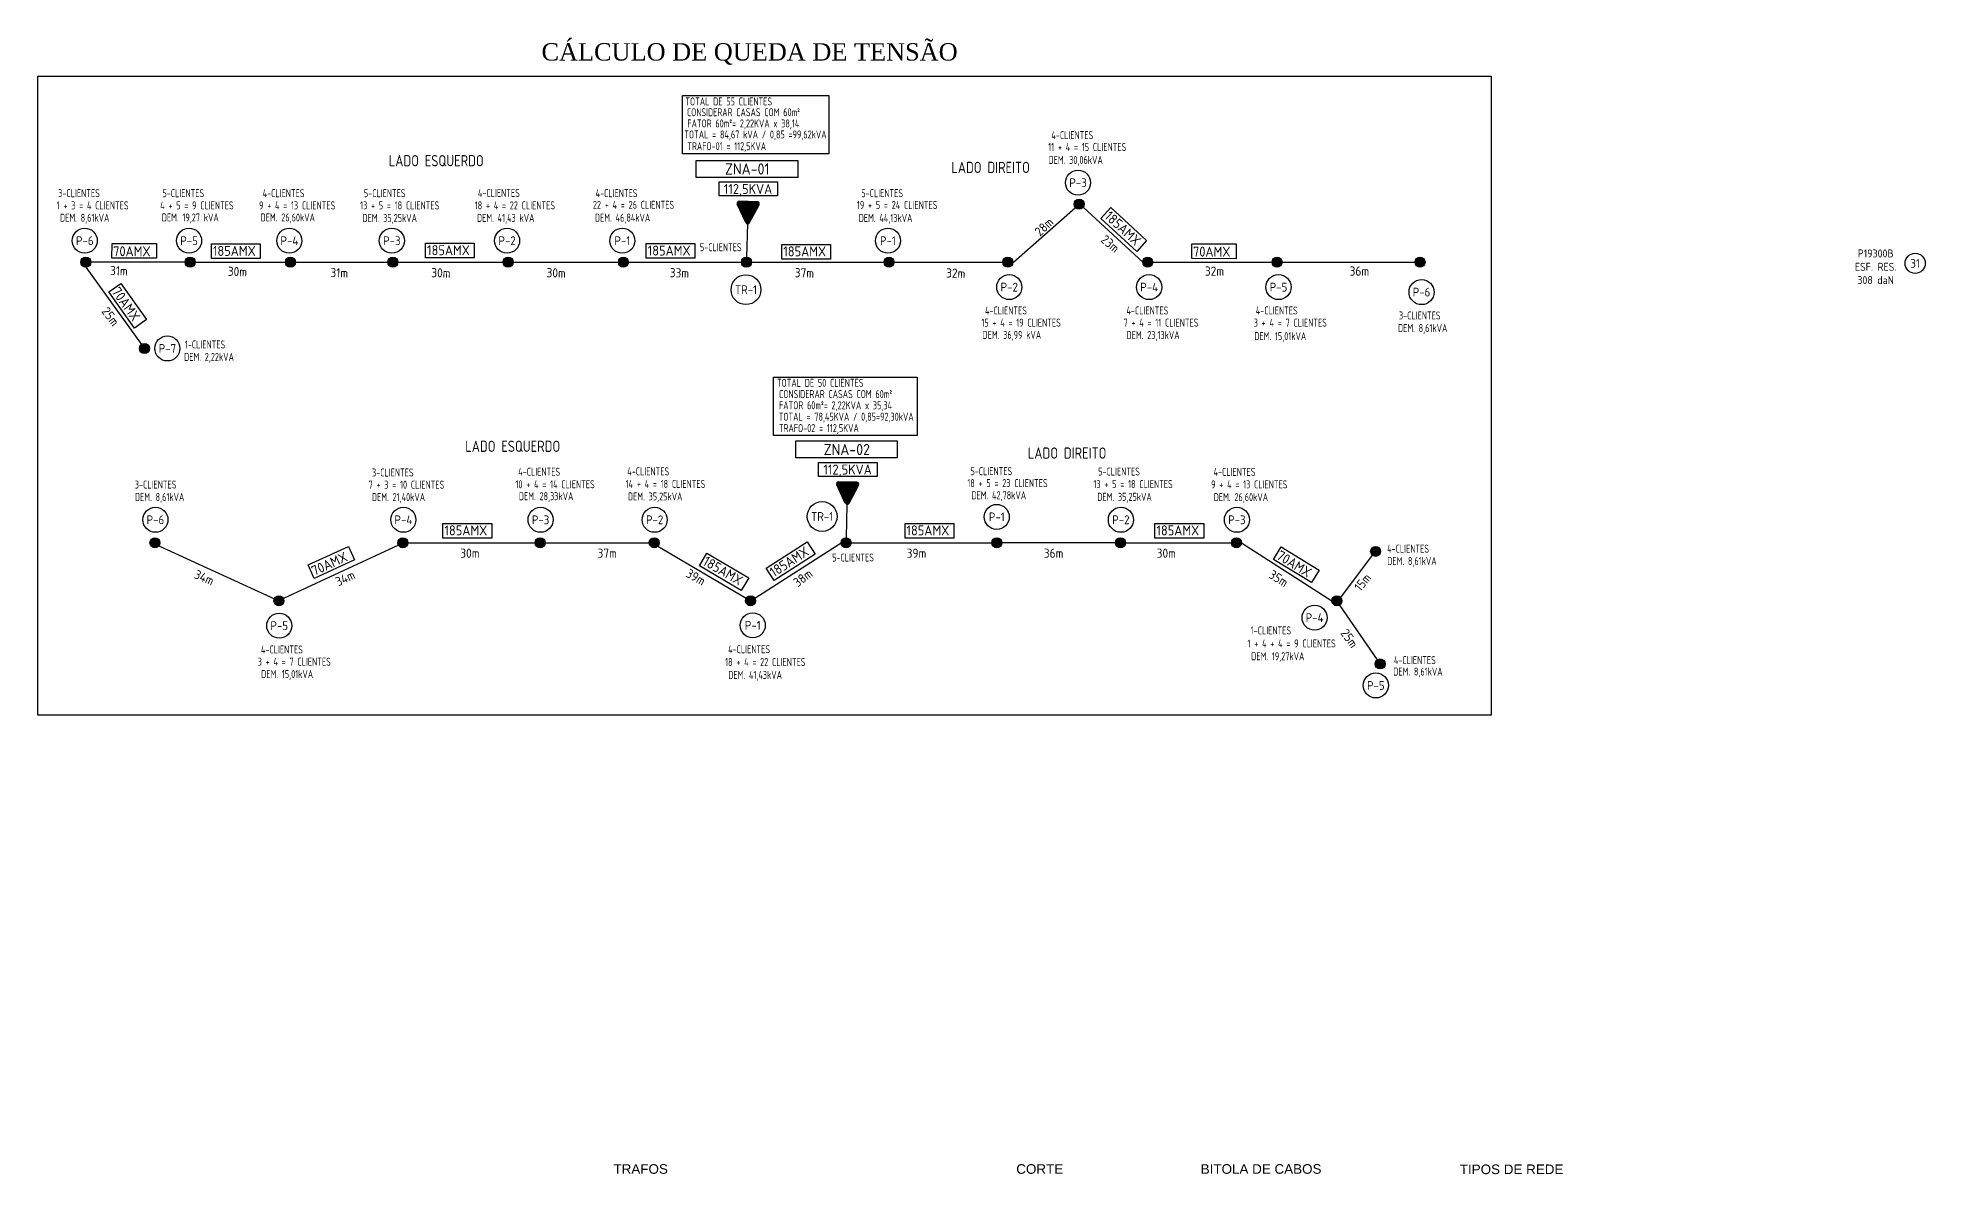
# Model space of a CAD drawing. Header units: millimetres. Extents: x 914 to 1954, y 1483 to 3495.
# Drawn here: x 914.1 to 1385.8, y 2029.9 to 2313.9 of the extents above; entities that cross this region are included whole.
import ezdxf
from ezdxf.enums import TextEntityAlignment as Align

# ---------------------------------------------------------------- set-up
doc = ezdxf.new("R2010")
doc.units = ezdxf.units.MM
doc.linetypes.add('DASHEDX2', pattern=[38.1, 25.4, -12.7])
for name, color, linetype in [('BTEXIST', 6, 'Continuous'), ('COTAS', 1, 'Continuous'), ('EQEXISTTXT', 2, 'Continuous'), ('FRONTEIRA', 7, 'Continuous'), ('HACHURA', 1, 'Continuous'), ('POSTE_EXISTENTE', 2, 'Continuous'), ('TOPOGRAFIA', 2, 'Continuous')]:
    doc.layers.add(name, color=color, linetype=linetype)
doc.styles.add('isocop', font='isocp.shx')
doc.styles.add('ROMANTIC', font='romantic.ttf', dxfattribs={"height": 3})
doc.styles.get("Standard").update_dxf_attribs({"font": 'arial.ttf'})

# ---------------------------------------------------------------- blocks, each defined once
blk = doc.blocks.new('A$C3E027413')
at = {"layer": 'EQEXISTTXT', "color": 3, "linetype": 'Continuous'}
for p, q in [((0, 6.03), (0, 0.62)), ((6.33, 3.88), (0.92, 6.59)), ((6.33, 2.74), (0.91, 0.05)), ((6.68, 3.23), (16.72, 3.23))]:
    blk.add_line(p, q, dxfattribs=at)
for centre, start, end in [((0.63, 6.03), 63.3007, 179.8657), ((0.63, 0.62), 179.8657, 296.4308), ((6.05, 3.31), 296.4308, 63.3007)]:
    blk.add_arc(centre, 0.633, start, end, dxfattribs=at)

msp = doc.modelspace()

# ---------------------------------------------------------------- hatches: boundary and pattern name
for points in [[(1089.41, 2273.04, 0.556002), (1088.92, 2272.29), (1091.06, 2267.72, 0.618684), (1092, 2267.7), (1094.37, 2272.15, 0.558457), (1093.92, 2272.93)], [(1114.3, 2202.93, 0.556002), (1113.81, 2202.17), (1115.94, 2197.61, 0.618684), (1116.89, 2197.58), (1119.26, 2202.04, 0.558457), (1118.8, 2202.82)]]:
    msp.add_hatch(color=3).paths.add_polyline_path(points)
at = {"layer": 'POSTE_EXISTENTE'}
for points in [[(1174.41, 2273.56, 1), (1174.32, 2271.06, 1)], [(926.11, 2256.56, 1), (926.2, 2259.06, 1)], [(952.17, 2256.56, 1), (952.26, 2259.06, 1)], [(977.22, 2256.56, 1), (977.31, 2259.06, 1)], [(1002.84, 2256.56, 1), (1002.93, 2259.06, 1)], [(1031.64, 2256.56, 1), (1031.73, 2259.06, 1)], [(1060.43, 2256.56, 1), (1060.52, 2259.06, 1)], [(1091.21, 2256.56, 1), (1091.3, 2259.06, 1)], [(1126.81, 2256.56, 1), (1126.9, 2259.06, 1)], [(1156.49, 2256.56, 1), (1156.58, 2259.06, 1)], [(1191.45, 2256.56, 1), (1191.54, 2259.06, 1)], [(1223.77, 2256.56, 1), (1223.86, 2259.06, 1)], [(1259.5, 2256.56, 1), (1259.59, 2259.06, 1)], [(940.76, 2234.99, 1), (940.84, 2237.49, 1)], [(943.39, 2188.94, -1), (943.47, 2186.44, -1)], [(1005.43, 2188.94, 1), (1005.35, 2186.44, 1)], [(1039.72, 2188.94, 1), (1039.63, 2186.44, 1)], [(1068.23, 2188.94, 1), (1068.14, 2186.44, 1)], [(1116.15, 2188.94, 1), (1116.07, 2186.45, 1)], [(1153.83, 2188.94, 1), (1153.75, 2186.45, 1)], [(1184.73, 2188.94, 1), (1184.64, 2186.45, 1)], [(1213.72, 2188.94, 1), (1213.63, 2186.44, 1)], [(1248.4, 2184.29, 1), (1248.49, 2186.79, 1)], [(973.91, 2174.34, 1), (974.91, 2172.05, 1)], [(1092.3, 2174.44, 1), (1092.21, 2171.94, 1)], [(1238.74, 2171.94, 1), (1238.82, 2174.44, 1)], [(1249.54, 2156.15, 1), (1249.63, 2158.65, 1)]]:
    msp.add_hatch(color=256, dxfattribs=at).paths.add_polyline_path(points)

# ---------------------------------------------------------------- linework, layer by layer
at = {"layer": 'BTEXIST', "linetype": 'DASHEDX2', "ltscale": 5}
for p, q in [((1157.92, 2257.81), (1173.42, 2271.48)), ((1175.35, 2271.54), (1190.24, 2257.81)), ((926.16, 2256.56), (940.07, 2237.26)), ((950.97, 2257.81), (927.41, 2257.81)), ((953.47, 2257.81), (976.02, 2257.81)), ((978.52, 2257.81), (1030.43, 2257.81)), ((1032.93, 2257.81), (1059.22, 2257.81)), ((1061.72, 2257.81), (1090, 2257.81)), ((1092.5, 2257.81), (1125.61, 2257.81)), ((1128.11, 2257.81), (1155.29, 2257.81)), ((1192.74, 2257.81), (1222.56, 2257.81)), ((1225.06, 2257.81), (1258.3, 2257.81)), ((944.42, 2186.93), (973.27, 2173.71)), ((1004.27, 2187.13), (975.54, 2173.72)), ((1006.64, 2187.69), (1038.43, 2187.69)), ((1040.93, 2187.69), (1066.93, 2187.69)), ((1069.08, 2186.83), (1091.18, 2173.83)), ((1093.31, 2173.87), (1114.86, 2187.69)), ((1117.36, 2187.69), (1152.54, 2187.69)), ((1183.44, 2187.69), (1155.04, 2187.69)), ((1185.94, 2187.7), (1212.42, 2187.69)), ((1214.92, 2187.69), (1237.53, 2173.19)), ((1239.73, 2174), (1247.7, 2184.55)), ((1239.4, 2172.11), (1248.84, 2158.4))]:
    msp.add_line(p, q, dxfattribs=at)
at = {"layer": 'COTAS'}
for points in [[(1104.05, 2279.01), (1078.67, 2279.01), (1078.67, 2283.24), (1104.05, 2283.24)], [(1084.38, 2277.9), (1099.02, 2277.9), (1099.02, 2274.39), (1084.38, 2274.39)], [(1128.93, 2208.9), (1103.55, 2208.9), (1103.55, 2213.13), (1128.93, 2213.13)], [(1109.27, 2207.79), (1123.9, 2207.79), (1123.9, 2204.28), (1109.27, 2204.28)]]:
    msp.add_lwpolyline(points, close=True, dxfattribs=at)
for centre, radius in [((1174.09, 2277.68), 3.13), ((925.89, 2263.18), 3.13), ((951.95, 2263.18), 3.13), ((977, 2263.18), 3.13), ((1002.62, 2263.18), 3.13), ((1031.41, 2263.18), 3.13), ((1060.21, 2263.18), 3.13), ((1126.59, 2263.18), 3.13), ((1383.27, 2257.52), 2.52), ((1091.11, 2250.94), 3.73), ((1156.9, 2251.58), 3.13), ((1191.86, 2251.58), 3.13), ((1224.18, 2251.58), 3.13), ((1259.92, 2250.33), 3.13), ((946.53, 2236.25), 3.13), ((1110.13, 2194.26), 3.73), ((943.54, 2193.43), 3.13), ((1005.5, 2193.43), 3.13), ((1039.79, 2193.43), 3.13), ((1068.29, 2193.43), 3.13), ((1153.78, 2194.16), 3.13), ((1184.79, 2193.43), 3.13), ((1213.78, 2193.43), 3.13), ((974.48, 2166.97), 3.13), ((1092.8, 2167.06), 3.13), ((1233.2, 2168.96), 3.13), ((1248.5, 2152.03), 3.13)]:
    msp.add_circle(centre, radius, dxfattribs=at)
at = {"layer": 'HACHURA'}
for points in [[(1182.29, 2271.46), (1191.23, 2263.21), (1188.74, 2260.5), (1179.79, 2268.75)], [(932.7, 2262.49), (943.79, 2262.46), (943.78, 2258.78), (932.68, 2258.81)], [(957.55, 2262.38), (969.72, 2262.38), (969.71, 2258.7), (957.55, 2258.7)], [(1011.05, 2262.56), (1023.22, 2262.56), (1023.22, 2258.88), (1011.05, 2258.89)], [(1066.2, 2262.48), (1078.37, 2262.48), (1078.37, 2258.8), (1066.2, 2258.8)], [(1100.08, 2262.26), (1112.25, 2262.26), (1112.25, 2258.58), (1100.08, 2258.59)], [(1202.54, 2262.39), (1213.64, 2262.36), (1213.62, 2258.68), (1202.53, 2258.71)], [(934.9, 2252.51), (941.33, 2243.47), (938.33, 2241.34), (931.9, 2250.38)], [(1015.4, 2192.53), (1027.57, 2192.53), (1027.57, 2188.85), (1015.4, 2188.86)], [(1130.85, 2192.54), (1143.02, 2192.53), (1143.02, 2188.85), (1130.85, 2188.86)], [(1193.31, 2192.54), (1205.48, 2192.53), (1205.48, 2188.85), (1193.31, 2188.86)], [(981.7, 2182.14), (991.78, 2186.77), (993.31, 2183.42), (983.23, 2178.8)], [(1081.33, 2185.11), (1091.81, 2178.94), (1089.95, 2175.77), (1079.46, 2181.94)], [(1096.15, 2181.35), (1106.39, 2187.92), (1108.38, 2184.83), (1098.14, 2178.26)], [(1224.88, 2186.66), (1234.33, 2180.85), (1232.41, 2177.72), (1222.95, 2183.52)]]:
    msp.add_lwpolyline(points, close=True, dxfattribs=at)
at = {"layer": 'POSTE_EXISTENTE'}
for centre in [(1174.36, 2272.31), (926.16, 2257.81), (952.22, 2257.81), (977.27, 2257.81), (1002.89, 2257.81), (1031.68, 2257.81), (1060.47, 2257.81), (1091.25, 2257.81), (1126.86, 2257.81), (1156.54, 2257.81), (1191.49, 2257.81), (1223.81, 2257.81), (1259.55, 2257.81), (940.8, 2236.24), (943.43, 2187.69), (1005.39, 2187.69), (1039.68, 2187.69), (1068.18, 2187.69), (1116.11, 2187.69), (1153.79, 2187.69), (1184.69, 2187.69), (1213.67, 2187.69), (1248.45, 2185.54), (974.41, 2173.19), (1092.26, 2173.19), (1238.78, 2173.19), (1249.59, 2157.4)]:
    msp.add_circle(centre, 1.25, dxfattribs=at)
at = {"layer": 'TOPOGRAFIA', "color": 4, "flags": 128}
msp.add_lwpolyline([(914.14, 2304.31), (1277.36, 2304.31), (1277.36, 2144.61), (914.14, 2144.61)], close=True, dxfattribs=at)
at = {"layer": 'TOPOGRAFIA', "color": 1}
for points in [[(1075.27, 2299.47), (1111.83, 2299.47), (1111.83, 2284.87), (1075.27, 2284.87)], [(1097.95, 2229.1), (1133.85, 2229.1), (1133.85, 2214.51), (1097.95, 2214.51)]]:
    msp.add_lwpolyline(points, close=True, dxfattribs=at)

# ---------------------------------------------------------------- block references
at = {"layer": 'BTEXIST', "xscale": 0.8333333333334915, "yscale": 0.8333333333334915, "zscale": 0.8333333333334915, "rotation": 268.6250549426989}
for p in [(1088.9, 2273.05), (1113.78, 2202.94)]:
    msp.add_blockref('A$C3E027413', p, dxfattribs=at)

# ---------------------------------------------------------------- texts
at = {"layer": 'EQEXISTTXT', "color": 4, "style": 'isocop', "width": 0.8}
for s, p in [('TOTAL DE 55 CLIENTES', (1086.8, 2297.99)), ('CONSIDERAR CASAS COM 60m²', (1090.48, 2295.29)), ('FATOR 60m²= 2,22KVA x 38,14 ', (1090.92, 2292.49)), ('TOTAL = 84,67 kVA / 0,85 =99,62kVA ', (1093.95, 2289.73)), ('TRAFO-01 = 112,5KVA', (1086.3, 2286.8)), ('TOTAL DE 50 CLIENTES', (1109.66, 2227.66)), ('FATOR 60m²= 2,22KVA x 35,34 ', (1113.95, 2222.05)), ('CONSIDERAR CASAS COM 60m²', (1113.51, 2224.85)), ('TRAFO-02 = 112,5KVA', (1109.32, 2216.35)), ('TOTAL = 78,45KVA / 0,85=92,30kVA', (1116.15, 2219.2))]:
    msp.add_text(s, height=2, dxfattribs=at).set_placement(p, align=Align.MIDDLE_CENTER)
at = {"layer": 'EQEXISTTXT', "color": 3, "style": 'isocop', "width": 0.8}
for s, p in [('11 + 4 = 15 CLIENTES', (1176.39, 2286.61)), ('4-CLIENTES', (1172.66, 2289.56)), ('DEM. 30,06kVA', (1173.49, 2283.37)), ('3-CLIENTES', (924.45, 2275.06)), ('5-CLIENTES', (950.51, 2275.06)), ('4-CLIENTES', (975.56, 2275.06)), ('5-CLIENTES', (1000.84, 2275.06)), ('4-CLIENTES', (1029.37, 2275.12)), ('4-CLIENTES', (1058.77, 2275.06)), ('5-CLIENTES', (1125.15, 2275.06)), ('1 + 3 = 4 CLIENTES', (927.85, 2272.01)), ('DEM. 8,61kVA', (925.87, 2268.92)), ('4 + 5 = 9 CLIENTES', (953.91, 2272.01)), ('DEM. 19,27 kVA', (952.25, 2268.99)), ('9 + 4 = 13 CLIENTES', (978.96, 2272.01)), ('DEM. 26,60kVA', (976.61, 2268.99)), ('13 + 5 = 18 CLIENTES', (1004.58, 2272.01)), ('DEM. 35,25kVA', (1002.09, 2268.84)), ('18 + 4 = 22 CLIENTES', (1033.37, 2272.01)), ('DEM. 41,43 kVA', (1031.07, 2268.88)), ('22 + 4 = 26 CLIENTES', (1063.01, 2272.15)), ('DEM. 46,84kVA', (1060.28, 2268.94)), ('19 + 5 = 24 CLIENTES', (1128.89, 2272.11)), ('DEM. 44,13kVA', (1125.99, 2268.87)), ('5-CLIENTES', (1084.81, 2261.55)), ('4-CLIENTES', (1156.08, 2245.74)), ('4-CLIENTES', (1191.42, 2245.74)), ('4-CLIENTES', (1223.74, 2245.74)), ('3-CLIENTES', (1259.48, 2244.49)), ('15 + 4 = 19 CLIENTES', (1159.86, 2242.7)), ('DEM. 36,99 kVA', (1157.55, 2239.65)), ('7 + 4 = 11 CLIENTES', (1194.82, 2242.7)), ('DEM. 23,13kVA', (1192.84, 2239.6)), ('3 + 4 = 7 CLIENTES', (1227.14, 2242.7)), ('DEM. 8,61kVA', (1260.21, 2241.34)), ('1-CLIENTES', (955.94, 2237.25)), ('DEM. 15,01kVA', (1224.62, 2239.33)), ('DEM. 2,22kVA', (956.93, 2234.14)), ('3-CLIENTES', (943.59, 2202.24)), ('7 + 3 = 10 CLIENTES', (1006.26, 2202.2)), ('3-CLIENTES', (1002.86, 2205.25)), ('10 + 4 = 14 CLIENTES', (1043.41, 2202.31)), ('4-CLIENTES', (1039.44, 2205.44)), ('14 + 4 = 18 CLIENTES', (1070.99, 2202.4)), ('4-CLIENTES', (1066.69, 2205.53)), ('18 + 5 = 23 CLIENTES', (1156.46, 2202.6)), ('5-CLIENTES', (1152.42, 2205.58)), ('13 + 5 = 18 CLIENTES', (1187.84, 2202.36)), ('5-CLIENTES', (1184.34, 2205.49)), ('9 + 4 = 13 CLIENTES', (1216.88, 2202.28)), ('4-CLIENTES', (1213.19, 2205.41)), ('DEM. 8,61kVA', (944.59, 2199.13)), ('DEM. 21,40kVA', (1004.28, 2199.1)), ('DEM. 28,33kVA', (1041.17, 2199.33)), ('DEM. 35,25kVA', (1068.42, 2199.26)), ('DEM. 42,78kVA', (1154.27, 2199.55)), ('DEM. 35,25kVA', (1185.7, 2199.17)), ('DEM. 26,60kVA', (1214.78, 2199.09)), ('5-CLIENTES', (1117.86, 2184)), ('4-CLIENTES', (1256.56, 2186.22)), ('DEM. 8,61kVA', (1257.52, 2183.13)), ('1-CLIENTES', (1222.28, 2165.78)), ('4-CLIENTES', (975.15, 2161.02)), ('4-CLIENTES', (1091.89, 2161.09)), ('1 + 4 + 4 = 9 CLIENTES', (1227.46, 2162.53)), ('DEM. 19,27kVA', (1224, 2159.33)), ('3 + 4 = 7 CLIENTES', (978.23, 2157.97)), ('DEM. 15,01kVA', (976.46, 2154.87)), ('18 + 4 = 22 CLIENTES', (1095.94, 2157.88)), ('DEM. 41,43kVA', (1093.4, 2154.66)), ('DEM. 8,61kVA', (1259.02, 2155.5)), ('4-CLIENTES', (1258.25, 2158.36))]:
    msp.add_text(s, height=2, dxfattribs=at).set_placement(p, align=Align.MIDDLE_CENTER)
at = {"layer": 'EQEXISTTXT', "color": 5, "style": 'isocop', "width": 0.9}
for s, p in [('LADO ESQUERDO ', (1014.43, 2281.78)), ('LADO DIREITO', (1152.24, 2280.1)), ('LADO ESQUERDO ', (1033.55, 2210.4)), ('LADO DIREITO', (1171.36, 2208.71))]:
    msp.add_text(s, height=2.8, rotation=360, dxfattribs=at).set_placement(p, align=Align.CENTER)
at = {"layer": 'EQEXISTTXT', "color": 3, "style": 'isocop'}
for s, p in [('ZNA-01', (1091.43, 2279.71)), ('ZNA-02', (1116.31, 2209.59))]:
    msp.add_text(s, height=2.8, rotation=360, dxfattribs=at).set_placement(p, align=Align.CENTER)
at = {"layer": 'EQEXISTTXT', "style": 'isocop'}
for s, p in [('P-3', (1174.09, 2277.68)), ('P-6', (925.89, 2263.18)), ('P-5', (951.95, 2263.18)), ('P-4', (977, 2263.18)), ('P-3', (1002.62, 2263.18)), ('P-2', (1031.41, 2263.18)), ('P-1', (1060.21, 2263.18)), ('P-1', (1126.59, 2263.18)), ('31', (1383.27, 2257.52)), ('TR-1', (1091.11, 2250.94)), ('P-2', (1156.9, 2251.58)), ('P-4', (1191.86, 2251.58)), ('P-5', (1224.18, 2251.58)), ('P-6', (1259.92, 2250.33)), ('P-7', (946.53, 2236.25)), ('P-6', (943.54, 2193.43)), ('P-4', (1005.5, 2193.43)), ('P-3', (1039.79, 2193.43)), ('P-2', (1068.29, 2193.43)), ('TR-1', (1110.13, 2194.26)), ('P-1', (1153.78, 2194.16)), ('P-2', (1184.79, 2193.43)), ('P-3', (1213.78, 2193.43)), ('P-4', (1233.2, 2168.96)), ('P-5', (974.48, 2166.97)), ('P-1', (1092.8, 2167.06)), ('P-5', (1248.5, 2152.03))]:
    msp.add_text(s, height=2.2, dxfattribs=at).set_placement(p, align=Align.MIDDLE_CENTER)
for p in [(1091.63, 2274.85), (1116.51, 2204.74)]:
    msp.add_text('112,5KVA', height=2.5, rotation=360, dxfattribs=at).set_placement(p, align=Align.CENTER)
for s, height, rotation, p in [('185AMX', 2.5, 317.3201, (1180.52, 2269)), ('28m', 2.3, 43.0621, (1164.59, 2264.16)), ('23m', 2.3, 319.6405, (1179.56, 2263.09)), ('70AMX', 2.5, 359.8198, (932.97, 2259.31)), ('185AMX', 2.5, 359.9908, (957.91, 2259.38)), ('185AMX', 2.5, 359.9908, (1011.42, 2259.56)), ('185AMX', 2.5, 359.9908, (1066.57, 2259.47)), ('185AMX', 2.5, 359.9908, (1100.44, 2259.26)), ('70AMX', 2.5, 359.8198, (1202.81, 2259.21)), ('31m', 2.3, 358.0846, (932.15, 2254.59)), ('30m', 2.3, 358.0846, (961.59, 2254.4)), ('31m', 2.3, 358.0846, (987.23, 2254.09)), ('30m', 2.3, 358.0846, (1012.44, 2254.07)), ('30m', 2.3, 358.0846, (1041.24, 2254.07)), ('33m', 2.3, 358.0846, (1072.02, 2254.07)), ('37m', 2.3, 358.0846, (1103.25, 2254.07)), ('32m', 2.3, 358.0846, (1141.09, 2253.99)), ('32m', 2.3, 359.9955, (1205.78, 2254.43)), ('36m', 2.3, 359.9955, (1241.94, 2254.44)), ('70AMX', 2.5, 305.4527, (932.47, 2250.44)), ('25m', 2.3, 306.94, (929.94, 2245.48)), ('185AMX', 2.5, 359.9908, (1015.77, 2189.53)), ('185AMX', 2.5, 359.9908, (1131.22, 2189.53)), ('185AMX', 2.5, 359.9908, (1193.68, 2189.53)), ('70AMX', 2.5, 24.6576, (983.28, 2179.36)), ('30m', 2.3, 359.9955, (1019.72, 2183.94)), ('37m', 2.3, 359.9955, (1054.01, 2183.94)), ('185AMX', 2.5, 329.5217, (1080.12, 2182.34)), ('185AMX', 2.5, 32.6757, (1098.08, 2179.02)), ('39m', 2.3, 359.9955, (1131.25, 2183.94)), ('36m', 2.3, 359.9955, (1165.53, 2183.94)), ('30m', 2.3, 359.9955, (1193.73, 2183.94)), ('70AMX', 2.5, 328.4675, (1223.45, 2183.8)), ('34m', 2.3, 336.5838, (953.01, 2178.93)), ('34m', 2.3, 25.0093, (989.21, 2176.74)), ('39m', 2.3, 330.3402, (1075.88, 2179.32)), ('38m', 2.3, 37.4256, (1104.05, 2176.49)), ('35m', 2.3, 328.3629, (1221.52, 2179.09)), ('15m', 2.3, 50.7118, (1244.68, 2175.36)), ('25m', 2.3, 305.7676, (1239.55, 2165.09))]:
    msp.add_text(s, height=height, rotation=rotation, dxfattribs=at).set_placement(p)
at = {"layer": 'EQEXISTTXT', "insert": (1373.4, 2256.66), "char_height": 1.8, "width": 28.05, "attachment_point": 5, "style": 'isocop'}
msp.add_mtext('{\\H1.11111x;P19300B\\PESF. RES.\\P308 daN}', dxfattribs=at)
at = {"layer": 'FRONTEIRA'}
for s, p in [('TRAFOS', (1058, 2029.98)), ('CORTE', (1158.65, 2029.98)), ('BITOLA DE CABOS', (1204.74, 2029.98)), ('TIPOS DE REDE', (1269.48, 2029.9))]:
    msp.add_text(s, height=2.4, rotation=0.0259, dxfattribs=at).set_placement(p)
at = {"layer": 'TOPOGRAFIA', "color": 5, "linetype": 'Continuous', "style": 'ROMANTIC'}
msp.add_text('CÁLCULO DE QUEDA DE TENSÃO', height=4.3491, dxfattribs=at).set_placement((1040.01, 2308.2))

doc.saveas('drawing.dxf')
